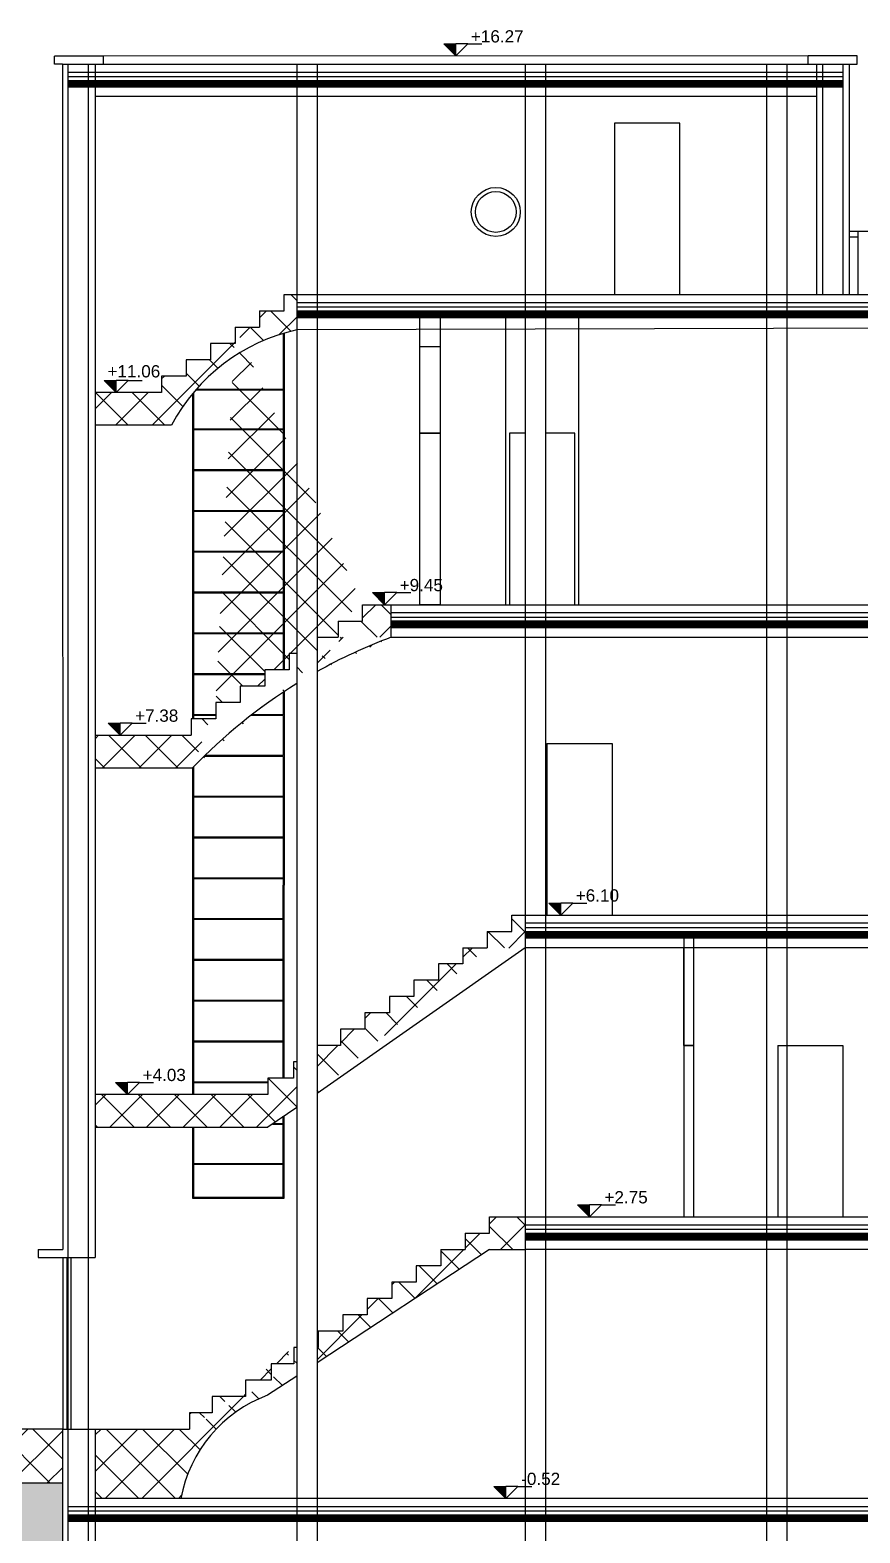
# Model space of a CAD drawing. Header units: millimetres. Extents: x 2459 to 3981, y 1231 to 4850.
# Drawn here: x 3845.92 to 3856.09, y 1240.44 to 1258.85 of the extents above; entities that cross this region are included whole.
import ezdxf

# ---------------------------------------------------------------- set-up
doc = ezdxf.new("R2010")
doc.units = ezdxf.units.MM
doc.styles.get("Standard").update_dxf_attribs({"font": 'arial.ttf'})

msp = doc.modelspace()

# ---------------------------------------------------------------- hatches: boundary and pattern name
at = {"ltscale": 0.01}
h = msp.add_hatch(color=256, dxfattribs=at)
h.dxf.hatch_style = 1
h.paths.add_polyline_path([(3851.13457, 1258.684744), (3850.987088, 1258.684744), (3851.13457, 1258.537262)])
at = {"linetype": 'Continuous', "lineweight": -3, "ltscale": 0.01, "transparency": 33554559}
h = msp.add_hatch(dxfattribs=at)
h.set_pattern_fill('ANSI37', color=256, scale=0.1)
h.set_pattern_definition([(45, (117.0923, 2e-13), (-0.224506403, 0.224506403), []), (135, (117.0923, 2e-13), (-0.224506403, -0.224506403), [])])
h.paths.add_polyline_path([(3846.31663, 1241.715314), (3845.467188, 1241.715314), (3845.467188, 1241.375233), (3845.167188, 1241.375233), (3845.167188, 1241.205233), (3844.867188, 1241.205233), (3844.867188, 1241.035233), (3844.567188, 1241.035233), (3844.567188, 1240.865233), (3842.812446, 1240.865233), (3842.812446, 1240.465233), (3844.813525, 1240.465233), (3845.225339, 1240.877047), (3845.795342, 1241.054813), (3846.31663, 1241.054813)])
edge = h.paths.add_edge_path()
edge.add_arc((3849.404111, 1240.56507), 1.666577, 110.2293695, 169.6239718)
edge.add_line((3846.715837, 1240.865233), (3847.764787, 1240.865233))
edge.add_line((3846.715837, 1241.715373), (3846.715837, 1240.865233))
edge.add_line((3846.715837, 1241.715373), (3847.871898, 1241.715543))
edge.add_line((3848.872071, 1242.315543), (3848.558622, 1242.315543))
edge.add_line((3848.558622, 1242.315543), (3848.558622, 1242.115543))
edge.add_line((3848.558622, 1242.115543), (3848.149364, 1242.115543))
edge.add_line((3848.149364, 1242.115543), (3848.149364, 1241.915543))
edge.add_line((3848.149364, 1241.915543), (3847.871898, 1241.915543))
edge.add_line((3847.871898, 1241.915543), (3847.871898, 1241.715543))
edge.add_line((3849.18383, 1242.362559), (3848.827843, 1242.128845))
edge.add_line((3849.14883, 1242.715543), (3849.14883, 1242.515543))
edge.add_line((3849.14883, 1242.515543), (3848.872071, 1242.515543))
edge.add_line((3848.872071, 1242.515543), (3848.872071, 1242.315543))
edge.add_line((3849.18383, 1242.362559), (3849.18383, 1242.715543))
edge.add_line((3849.18383, 1242.715543), (3849.14883, 1242.715543))
h.paths.add_polyline_path([(3851.54883, 1244.314923), (3851.98383, 1244.314923), (3851.98383, 1243.915233), (3851.54883, 1243.915233), (3849.43383, 1242.526689), (3849.43383, 1242.715543), (3849.44883, 1242.715543), (3849.44883, 1242.915543), (3849.74883, 1242.915543), (3849.74883, 1243.115543), (3850.04883, 1243.115543), (3850.04883, 1243.315543), (3850.34883, 1243.315543), (3850.34883, 1243.515543), (3850.64883, 1243.515543), (3850.64883, 1243.715543), (3850.94883, 1243.715543), (3850.94883, 1243.915233), (3851.24883, 1243.915233), (3851.24883, 1244.114923), (3851.54883, 1244.114923)])
edge = h.paths.add_edge_path(flags=17)
edge.add_line((3850.94883, 1243.915233), (3851.24883, 1243.915233))
h.paths.add_polyline_path([(3851.219916, 1247.613062), (3851.519916, 1247.613062)], flags=17)
h.paths.add_polyline_path([(3849.18383, 1245.656442), (3849.18383, 1246.213372), (3849.143157, 1246.213372), (3849.143157, 1246.013372), (3848.829708, 1246.013372), (3848.829708, 1245.813372), (3846.715837, 1245.813372), (3846.71663, 1245.413372), (3848.829708, 1245.413372)])
edge = h.paths.add_edge_path()
edge.add_line((3851.973717, 1247.605673), (3849.43383, 1245.828042))
edge.add_line((3851.98383, 1247.612751), (3851.98383, 1248.012751))
edge.add_line((3851.98383, 1248.012751), (3851.819916, 1248.012751))
edge.add_line((3851.819916, 1247.812751), (3851.819916, 1248.012751))
edge.add_line((3851.519916, 1247.812751), (3851.819916, 1247.812751))
edge.add_line((3851.519916, 1247.812751), (3851.519916, 1247.613062))
edge.add_line((3849.43383, 1245.828042), (3849.43383, 1246.413372))
edge.add_line((3849.719916, 1246.413372), (3849.43383, 1246.413372))
edge.add_line((3849.719916, 1246.613372), (3849.719916, 1246.413372))
edge.add_line((3850.019916, 1246.613372), (3849.719916, 1246.613372))
edge.add_line((3850.019916, 1246.813372), (3850.019916, 1246.613372))
edge.add_line((3850.319916, 1246.813372), (3850.019916, 1246.813372))
edge.add_line((3850.319916, 1247.013372), (3850.319916, 1246.813372))
edge.add_line((3850.619916, 1247.013372), (3850.319916, 1247.013372))
edge.add_line((3850.619916, 1247.213372), (3850.619916, 1247.013372))
edge.add_line((3850.919916, 1247.213372), (3850.619916, 1247.213372))
edge.add_line((3850.919916, 1247.413372), (3850.919916, 1247.213372))
edge.add_line((3851.219916, 1247.413372), (3850.919916, 1247.413372))
edge.add_line((3851.219916, 1247.613062), (3851.219916, 1247.413372))
edge.add_line((3851.519916, 1247.613062), (3851.219916, 1247.613062))
edge = h.paths.add_edge_path()
edge.add_line((3849.18383, 1255.614923), (3849.02883, 1255.614923))
edge.add_line((3849.02883, 1255.614923), (3849.02883, 1255.414923))
edge.add_line((3849.02883, 1255.414923), (3848.72883, 1255.414923))
edge.add_line((3848.72883, 1255.414923), (3848.72883, 1255.215233))
edge.add_line((3848.72883, 1255.215233), (3848.42883, 1255.215233))
edge.add_line((3848.42883, 1255.215233), (3848.42883, 1255.015543))
edge.add_line((3848.42883, 1255.015543), (3848.12883, 1255.015543))
edge.add_line((3848.12883, 1255.015543), (3848.12883, 1254.815543))
edge.add_line((3848.12883, 1254.815543), (3847.82883, 1254.815543))
edge.add_line((3847.82883, 1254.815543), (3847.82883, 1254.615543))
edge.add_line((3847.82883, 1254.615543), (3847.52883, 1254.615543))
edge.add_line((3847.52883, 1254.615543), (3847.52883, 1254.415543))
edge.add_line((3847.52883, 1254.415543), (3846.71663, 1254.415543))
edge.add_line((3846.71663, 1254.415543), (3846.715837, 1254.015543))
edge.add_line((3846.715837, 1254.015543), (3847.650361, 1254.015543))
edge.add_arc((3849.675094, 1252.943387), 2.291083, 102.3817599, 152.0974627, ccw=False)
edge.add_line((3849.18383, 1255.181181), (3849.18383, 1255.614923))
h.paths.add_polyline_path([(3848.42883, 1255.215233), (3848.72883, 1255.215233)], flags=17)
edge = h.paths.add_edge_path()
edge.add_line((3846.71663, 1249.815543), (3846.71663, 1250.215543))
edge.add_line((3846.71663, 1250.215543), (3847.891539, 1250.215543))
edge.add_line((3846.71663, 1249.815543), (3847.90883, 1249.815543))
edge.add_line((3848.191539, 1250.615543), (3848.191539, 1250.415543))
edge.add_line((3848.191539, 1250.415543), (3847.891539, 1250.415543))
edge.add_line((3847.891539, 1250.415543), (3847.891539, 1250.215543))
edge.add_line((3848.491539, 1250.615543), (3848.191539, 1250.615543))
edge.add_line((3848.491539, 1250.815543), (3848.491539, 1250.615543))
edge.add_line((3848.791539, 1250.815543), (3848.491539, 1250.815543))
edge.add_line((3848.791539, 1251.015543), (3848.791539, 1250.815543))
edge.add_line((3849.091539, 1251.015543), (3848.791539, 1251.015543))
edge.add_line((3849.091539, 1251.215543), (3849.091539, 1251.015543))
edge.add_line((3849.18383, 1251.215543), (3849.091539, 1251.215543))
edge.add_line((3849.18383, 1250.848155), (3849.18383, 1251.215543))
edge.add_arc((3852.61564, 1245.307339), 6.517512, 121.7727887, 136.2346691)
edge.add_line((3849.991539, 1251.614923), (3849.991539, 1251.814923))
edge.add_line((3849.691539, 1251.614923), (3849.991539, 1251.614923))
edge.add_line((3849.691539, 1251.614923), (3849.691539, 1251.415233))
edge.add_line((3849.43383, 1251.415233), (3849.691539, 1251.415233))
edge.add_line((3849.43383, 1251.415233), (3849.691539, 1251.415233))
edge.add_line((3849.43383, 1250.995401), (3849.43383, 1251.415233))
edge.add_arc((3852.61564, 1245.307339), 6.517512, 110.4214895, 119.221941)
edge.add_line((3850.341526, 1251.415233), (3850.341526, 1251.814923))
edge.add_line((3850.341526, 1251.814923), (3849.991539, 1251.814923))
edge.add_line((3848.42883, 1255.215233), (3848.72883, 1255.215233))
edge.add_line((3848.42883, 1255.215233), (3848.72883, 1255.215233))
at = {"ltscale": 0.01}
h = msp.add_hatch(color=256, dxfattribs=at)
h.dxf.hatch_style = 1
h.paths.add_polyline_path([(3846.97273, 1254.563025), (3846.825248, 1254.563025), (3846.97273, 1254.415543)])
h = msp.add_hatch(color=256, dxfattribs=at)
h.dxf.hatch_style = 1
h.paths.add_polyline_path([(3850.262076, 1251.962405), (3850.114594, 1251.962405), (3850.262076, 1251.814923)])
h = msp.add_hatch(color=256, dxfattribs=at)
h.dxf.hatch_style = 1
h.paths.add_polyline_path([(3847.019047, 1250.363025), (3846.871565, 1250.363025), (3847.019047, 1250.215543)])
h = msp.add_hatch(color=256, dxfattribs=at)
h.dxf.hatch_style = 1
h.paths.add_polyline_path([(3852.419916, 1248.160234), (3852.272434, 1248.160234), (3852.419916, 1248.012751)])
h = msp.add_hatch(color=256, dxfattribs=at)
h.dxf.hatch_style = 1
h.paths.add_polyline_path([(3847.111456, 1245.960854), (3846.963974, 1245.960854), (3847.111456, 1245.813372)])
h = msp.add_hatch(color=256, dxfattribs=at)
h.dxf.hatch_style = 1
h.paths.add_polyline_path([(3852.771611, 1244.462405), (3852.624128, 1244.462405), (3852.771611, 1244.314923)])
at = {"true_color": 0x939598, "transparency": 33554559}
h = msp.add_hatch(dxfattribs=at)
h.set_pattern_fill('GRAVEL', color=252, scale=0.05)
h.set_pattern_definition([(228.0127875, (121.27238, 1.27), (-10.1600000008, -11.4299999993), [0.1708607, -16.9152418]), (184.969741, (121.15808, 1.143), (15.239999994, 1.27000007235), [0.29320236, -29.02702445]), (132.510447, (120.86598, 1.1176), (12.7000000054, -13.9699999951), [0.20674076, -20.4673614]), (267.273689, (120.37068, 0.8001), (1.2700000027, 25.3999999999), [0.26700226, -26.4332187]), (292.8336542, (120.35798, 0.5334), (-6.3500000005, 15.2399999998), [0.26181685, -25.91990387]), (357.273689, (120.45958, 0.2921), (-25.3999999999, 1.2700000027), [0.26700226, -26.4332187]), (37.6942405, (120.72628, 0.2794), (-16.50999999927, -12.70000000095), [0.35309683, -34.95655766]), (72.2553284, (121.00568, 0.4953), (8.8900000024, 27.93999999924), [0.33335976, -33.0026283]), (121.4295656, (121.10728, 0.8128), (-10.1600000014, 16.5099999991), [0.2679065, -26.52277285]), (175.2363583, (120.96758, 1.0414), (13.9699999998, -1.2700000022), [0.30585664, -14.98696847]), (222.3974378, (120.66278, 1.0668), (-15.2399999995, -13.97000000053), [0.39553896, -39.15838626]), (138.814075, (121.62798, 0.7874), (-8.8899999995, 7.6200000006), [0.13500227, -13.3652829]), (171.4692344, (121.52638, 0.8763), (16.5100000004, -2.5399999971), [0.256841, -25.4273195]), (225, (121.2724, 0.9144), (-2e-16, -1.27), [0.17960467, -1.61644655]), (203.1985905, (121.18348, 1.0668), (6.35, 2.5399999996), [0.09672066, -9.5753112]), (291.8014095, (121.09458, 1.0287), (-1.27, 3.81), [0.1367828, -6.7023765]), (30.9637565, (121.14538, 0.9017), (3.81, 2.54), [0.22215983, -7.18314908]), (161.565051, (121.3359, 1.016), (2.54, -1.27), [0.16064357, -3.85544906]), (16.3895403, (120.35798, 1.0287), (12.7, 3.81), [0.225044, -22.27941334]), (70.346176, (120.57388, 1.0922), (-5.0800000005, -13.9699999998), [0.18879947, -18.69110784]), (293.1985905, (121.33588, 1.27), (-2.5399999996, 6.35), [0.19344005, -9.4785918]), (343.6104597, (121.41208, 1.0922), (-12.7000000003, 3.8099999991), [0.225044, -22.27941334]), (339.4439548, (120.35798, 0.2413), (-6.35, 2.54), [0.2170176, -10.63386716]), (294.7751406, (120.56118, 0.1651), (-6.3500000076, 13.9699999966), [0.18183606, -18.0017967]), (66.8014095, (121.34858, 5e-13), (2.5399999996, 6.35), [0.19344005, -9.4785918]), (17.3540246, (121.42478, 0.1778), (-16.5099999997, -5.080000001), [0.21289137, -21.076188]), (69.4439548, (120.72628, 5e-13), (-2.54, -6.35), [0.1085088, -10.74237596]), (101.3099325, (121.27238, 5e-13), (-1.27, 5.08), [0.0647573, -6.4109975]), (165.9637565, (121.25968, 0.0635), (3.81, -1.27), [0.26181685, -4.9745273]), (186.009006, (121.00568, 0.127), (12.6999999999, 1.2700000007), [0.2426335, -24.02068243]), (303.690068, (121.14538, 0.7874), (-1.27, 2.54), [0.18316194, -4.3958882]), (353.1572266, (121.24698, 0.635), (21.59000000013, -2.5399999989), [0.3197784, -31.65800453]), (60.945396, (121.56448, 0.5969), (-5.08, -8.89), [0.1307541, -12.94469616]), (90, (121.628, 0.7112), (-1.27, 1.27), [0.0762, -1.1938]), (120.2564372, (120.98028, 0.1651), (5.0799999994, -8.8900000004), [0.1764335, -17.4669704]), (48.0127875, (120.89138, 0.3175), (10.1600000008, 11.4299999993), [0.34172144, -16.7443811]), (0, (121.12, 0.5715), (1.27, 1.27), [0.3302, -0.9398]), (325.3048465, (121.45018, 0.5715), (12.7000000048, -8.8899999931), [0.2008048, -19.87965836]), (254.054604, (121.61528, 0.4572), (-1.27, -5.08), [0.18491454, -9.060825]), (207.6459754, (121.56448, 0.2794), (-24.1300000009, -12.6999999983), [0.30107255, -29.8062322]), (175.4260787, (121.29778, 0.1397), (-16.51, 1.27), [0.31851473, -31.53292323])])
h.paths.add_polyline_path([(3846.31663, 1241.054813), (3845.795342, 1241.054813), (3845.225339, 1240.877047), (3844.813525, 1240.465233), (3845.051899, 1240.226858), (3845.461963, 1240.139866), (3845.759202, 1239.842627), (3846.31663, 1239.61719)])
h.paths.add_polyline_path([(3862.598897, 1241.365233), (3861.24883, 1241.365233), (3861.24883, 1239.61719), (3861.806258, 1239.842627), (3862.148154, 1240.420252), (3862.477025, 1240.749123)])
h.paths.add_polyline_path([(3833.604882, 1241.365233), (3832.254815, 1241.365233), (3832.254815, 1240.865233), (3832.254815, 1240.465233), (3832.254815, 1239.61719), (3832.812244, 1239.842627), (3833.154139, 1240.420252), (3833.48301, 1240.749123)])
h.paths.add_polyline_path([(3815.954815, 1241.365233), (3814.604749, 1241.365233), (3814.72662, 1240.749123), (3815.055491, 1240.420252), (3815.397387, 1239.842627), (3815.954815, 1239.61719), (3815.954815, 1240.865233)])
h.paths.add_polyline_path([(3796.852018, 1241.365233), (3795.501951, 1241.365233), (3795.501951, 1241.035233), (3795.501951, 1240.865233), (3795.501951, 1239.61719), (3796.05938, 1239.842627), (3796.401275, 1240.420252), (3796.730146, 1240.749123)])
h.paths.add_polyline_path([(3780.569752, 1241.054813), (3780.048463, 1241.054813), (3779.47846, 1240.877047), (3779.066646, 1240.465233), (3779.305021, 1240.226858), (3779.715084, 1240.139866), (3780.012323, 1239.842627), (3780.569752, 1239.61719), (3780.569752, 1240.465233)])
h.paths.add_polyline_path([(3767.736132, 1240.749123), (3767.858003, 1241.365233), (3766.507936, 1241.365233), (3766.507936, 1240.865233), (3766.507936, 1239.61719), (3767.065365, 1239.842627), (3767.40726, 1240.420252)])
h.paths.add_polyline_path([(3750.207936, 1241.365233), (3748.85787, 1241.365233), (3748.979741, 1240.749123), (3749.308613, 1240.420252), (3749.650508, 1239.842627), (3750.207936, 1239.61719), (3750.207936, 1240.865233)])
at = {"ltscale": 0.01}
h = msp.add_hatch(color=256, dxfattribs=at)
h.dxf.hatch_style = 1
h.paths.add_polyline_path([(3851.746618, 1241.012715), (3851.599136, 1241.012715), (3851.746618, 1240.865233)])
h = msp.add_hatch(color=256, dxfattribs=at)
h.dxf.hatch_style = 1
h.paths.add_polyline_path([(3851.746618, 1241.012715), (3851.599136, 1241.012715), (3851.746618, 1240.865233)])

# ---------------------------------------------------------------- linework, layer by layer
for p, q in [((3850.987088, 1258.684744), (3851.13457, 1258.684744)), ((3851.13457, 1258.537262), (3851.13457, 1258.684744)), ((3851.13457, 1258.537262), (3851.282053, 1258.684744)), ((3851.282053, 1258.684744), (3851.13457, 1258.684744)), ((3851.282053, 1258.684744), (3851.453364, 1258.684744)), ((3846.815837, 1258.536808), (3846.215837, 1258.536808)), ((3846.215837, 1258.437715), (3846.215837, 1258.536808)), ((3846.774315, 1258.536808), (3846.774315, 1258.537715)), ((3855.453304, 1258.537715), (3846.815837, 1258.536808)), ((3846.815837, 1258.437715), (3846.815837, 1258.536808)), ((3856.053304, 1258.537715), (3855.453304, 1258.537715)), ((3855.453304, 1258.438622), (3855.453304, 1258.537715)), ((3855.954098, 1258.538622), (3855.954098, 1258.537715)), ((3856.053304, 1258.437715), (3856.053304, 1258.537715)), ((3846.315837, 1258.437715), (3846.215837, 1258.437715)), ((3846.315837, 1258.437715), (3846.31663, 1243.915233)), ((3846.378814, 1258.286784), (3855.878304, 1258.286784)), ((3846.378814, 1258.238026), (3855.878304, 1258.238026)), ((3853.878829, 1257.714923), (3853.078829, 1257.714923, -0.060932)), ((3853.078829, 1257.714923, -0.060932), (3853.078829, 1255.614923)), ((3853.878829, 1255.614923), (3853.878829, 1257.714923)), ((3849.02883, 1255.614923), (3855.628304, 1255.614923)), ((3849.02883, 1255.414923, -0.227476), (3849.02883, 1255.614923, 0.772524)), ((3848.72883, 1255.414923, -0.227476), (3849.02883, 1255.414923, -0.227476)), ((3848.72883, 1255.414923, -0.227476), (3848.72883, 1255.215233, -0.227476)), ((3849.18383, 1255.463991), (3861.17383, 1255.463991)), ((3849.18383, 1255.415233), (3861.17383, 1255.415233)), ((3848.42883, 1255.215233, -0.227476), (3848.42883, 1255.015543, -0.227476)), ((3851.741513, 1255.335207, 0.887436), (3851.741513, 1251.814923, 0.99435)), ((3852.63883, 1255.335207, 0.897161), (3852.63883, 1251.814923, 1)), ((3848.42883, 1255.015543, -0.227476), (3848.12883, 1255.015543, -0.227476)), ((3848.12883, 1255.015543, -0.227476), (3848.12883, 1254.815543, -0.227476)), ((3849.01883, 1255.133046, 0.317121), (3849.01883, 1251.015543, 0.91714)), ((3849.02883, 1255.133046, 0.317121), (3849.02883, 1251.015543, 0.91714)), ((3848.12883, 1254.815543, -0.227476), (3847.82883, 1254.815543, -0.227476)), ((3847.82883, 1254.815543, -0.227476), (3847.82883, 1254.615543, -0.227476)), ((3847.82883, 1254.615543, -0.227476), (3847.52883, 1254.615543, -0.227476)), ((3847.52883, 1254.615543, -0.227476), (3847.52883, 1254.415543, -0.227476)), ((3846.825248, 1254.563025, -0.113738), (3846.97273, 1254.563025, -0.113738)), ((3846.97273, 1254.415543, -0.113738), (3846.97273, 1254.563025, -0.113738)), ((3846.97273, 1254.415543, -0.113738), (3847.120212, 1254.563025, -0.113738)), ((3847.120212, 1254.563025, -0.113738), (3846.97273, 1254.563025, -0.113738)), ((3847.120212, 1254.563025, -0.113738), (3847.291523, 1254.563025, -0.113738)), ((3847.945928, 1254.4464, 0.320387), (3849.02883, 1254.4464, 0.415724)), ((3847.954672, 1254.4564, 0.321157), (3849.02883, 1254.4564, 0.415724)), ((3849.02883, 1254.4564, 0.415724), (3849.02883, 1253.9564, 0.415724)), ((3847.52883, 1254.415543, -0.227476), (3846.71663, 1254.415543)), ((3847.90883, 1254.402625, 0.325414), (3847.90883, 1250.415543, 0.94025)), ((3847.91883, 1254.414645, 0.32356), (3847.91883, 1250.415543, 0.94025)), ((3849.02883, 1253.9664, 0.415724), (3847.90883, 1253.9664, 0.394225)), ((3849.02883, 1253.9564, 0.415724), (3847.90883, 1253.9564, 0.394225)), ((3850.691513, 1253.914923, 0.987433), (3850.941513, 1253.914923, 0.921404)), ((3851.98383, 1253.914923, 0.953716), (3851.791513, 1253.914923, 0.939068)), ((3851.791513, 1253.914923, 0.939068), (3851.791513, 1251.814923, 1)), ((3852.591513, 1253.914923, 1), (3852.23383, 1253.914923, 0.972757)), ((3852.591513, 1251.814923, 1), (3852.591513, 1253.914923, 1)), ((3849.02883, 1253.4664, 0.415724), (3847.90883, 1253.4664, 0.394225)), ((3849.02883, 1253.4564, 0.415724), (3847.90883, 1253.4564, 0.394225)), ((3849.02883, 1252.9664, 0.415724), (3847.90883, 1252.9664, 0.394225)), ((3849.02883, 1252.9564, 0.415724), (3847.90883, 1252.9564, 0.394225)), ((3849.02883, 1252.4664, 0.415724), (3847.90883, 1252.4664, 0.394225)), ((3849.02883, 1252.4564, 0.415724), (3847.90883, 1252.4564, 0.394225)), ((3849.02883, 1251.9664, 0.415724), (3847.90883, 1251.9664, 0.394225)), ((3849.02883, 1251.9564, 0.415724), (3847.90883, 1251.9564, 0.394225)), ((3850.114594, 1251.962405, 0.987433), (3850.262076, 1251.962405, 0.987433)), ((3850.262076, 1251.814923, 0.987433), (3850.262076, 1251.962405, 0.987433)), ((3850.262076, 1251.814923, 0.987433), (3850.409559, 1251.962405, 0.987433)), ((3850.409559, 1251.962405, 0.987433), (3850.262076, 1251.962405, 0.987433)), ((3850.409559, 1251.962405, 0.987433), (3850.58087, 1251.962405, 0.987433)), ((3849.991539, 1251.814923, 1), (3860.84883, 1251.814923)), ((3849.991539, 1251.614923, -0.012567), (3849.991539, 1251.814923, 0.987433)), ((3850.341526, 1251.663991), (3861.17383, 1251.663991)), ((3849.691539, 1251.614923, -0.012567), (3849.991539, 1251.614923, -0.012567)), ((3849.691539, 1251.614923, -0.012567), (3849.691539, 1251.415233, -0.012567)), ((3850.341526, 1251.615233), (3861.17383, 1251.615233)), ((3849.02883, 1251.4664, 0.415724), (3847.90883, 1251.4664, 0.394225)), ((3849.02883, 1251.4564, 0.415724), (3847.90883, 1251.4564, 0.394225)), ((3849.43383, 1251.415233, 1), (3849.691539, 1251.415233, 1)), ((3849.18383, 1251.215543, -0.012567), (3849.091539, 1251.215543, -0.012567)), ((3849.091539, 1251.215543, -0.012567), (3849.091539, 1251.015543, -0.012567)), ((3848.791539, 1250.9664, 0.411169), (3847.90883, 1250.9664, 0.394225)), ((3848.791539, 1250.9564, 0.411169), (3847.90883, 1250.9564, 0.394225)), ((3849.091539, 1251.015543, -0.012567), (3848.791539, 1251.015543, -0.012567)), ((3848.791539, 1251.015543, -0.012567), (3848.791539, 1250.815543, -0.012567)), ((3848.791539, 1250.815543, -0.012567), (3848.491539, 1250.815543, -0.012567)), ((3848.491539, 1250.815543, -0.012567), (3848.491539, 1250.615543, -0.012567)), ((3849.01883, 1250.742495, 0.925725), (3849.01883, 1250.4664, 0.934406)), ((3849.02883, 1250.749099, 0.925517), (3849.02883, 1248.380233, 1)), ((3848.491539, 1250.615543, -0.012567), (3848.191539, 1250.615543, -0.012567)), ((3848.191539, 1250.615543, -0.012567), (3848.191539, 1250.415543, -0.012567)), ((3848.191539, 1250.415543, -0.012567), (3847.891539, 1250.415543, -0.012567)), ((3847.891539, 1250.415543, -0.012567), (3847.891539, 1250.215543, -0.012567)), ((3848.191539, 1250.4664, 0.399651), (3847.90883, 1250.4664, 0.394225)), ((3848.191539, 1250.4564, 0.399651), (3847.90883, 1250.4564, 0.394225)), ((3849.01883, 1250.4564, 0.415532), (3848.620001, 1250.4564, 0.407876)), ((3849.01883, 1250.4664, 0.415532), (3848.632921, 1250.4664, 0.408124)), ((3849.01883, 1250.4564, 0.93472), (3849.01883, 1249.9664, 0.950127)), ((3846.871565, 1250.363025, -0.006284), (3847.019047, 1250.363025, -0.006284)), ((3847.019047, 1250.215543, -0.006284), (3847.019047, 1250.363025, -0.006284)), ((3847.019047, 1250.215543, -0.006284), (3847.16653, 1250.363025, -0.006284)), ((3847.16653, 1250.363025, -0.006284), (3847.019047, 1250.363025, -0.006284)), ((3847.16653, 1250.363025, -0.006284), (3847.337841, 1250.363025, -0.006284)), ((3852.24883, 1250.112751, 0.950698), (3852.24883, 1248.012751, 1)), ((3852.24883, 1250.112751, 0.970924), (3853.04883, 1250.112751, 0.950698)), ((3853.04883, 1250.112751, 0.940723), (3853.04883, 1248.012751, 1)), ((3853.04883, 1250.112751, 0.950698), (3853.04883, 1248.012751, 1)), ((3847.90883, 1249.815543, 0.959115), (3847.90883, 1248.515233, 1)), ((3847.91883, 1249.82596, 0.897788), (3847.91883, 1249.4664, 0.925827)), ((3849.01883, 1249.9564, 0.415532), (3848.047906, 1249.9564, 0.396894)), ((3849.01883, 1249.9664, 0.42069), (3848.058107, 1249.9664, 0.897788)), ((3849.01883, 1249.9564, 0.950442), (3849.01883, 1248.380233, 1)), ((3849.02883, 1249.4664, 0.415724), (3847.91883, 1249.4664, 0.394416)), ((3847.91883, 1249.4564, 0.926607), (3847.91883, 1248.515233, 1)), ((3849.02883, 1249.4564, 0.415724), (3847.91883, 1249.4564, 0.394416)), ((3849.02883, 1248.9664, 0.415724), (3847.90883, 1248.9664, 0.394225)), ((3849.02883, 1248.9564, 0.415724), (3847.90883, 1248.9564, 0.394225)), ((3847.90883, 1248.515233, 1), (3847.90883, 1245.813372, 1)), ((3849.02883, 1248.4664, 0.415724), (3847.90883, 1248.4664, 0.394225)), ((3849.02883, 1248.4564, 0.415724), (3847.90883, 1248.4564, 0.394225)), ((3847.91883, 1248.515233, 1), (3847.91883, 1245.813372, 1)), ((3849.01883, 1246.013372, 1), (3849.01883, 1248.380233, 1)), ((3849.02883, 1246.013372, 1), (3849.02883, 1248.380233, 1)), ((3852.419916, 1248.012751, 1), (3852.272434, 1248.160234, 1)), ((3852.272434, 1248.160234, 1), (3852.419916, 1248.160234, 1)), ((3852.419916, 1248.012751, 1), (3852.419916, 1248.160234, 1)), ((3852.419916, 1248.012751, 1), (3852.567399, 1248.160234, 1)), ((3852.567399, 1248.160234, 1), (3852.419916, 1248.160234, 1)), ((3852.567399, 1248.160234, 1), (3852.73871, 1248.160234, 1)), ((3851.819916, 1248.012751, 1), (3860.84883, 1248.012751, -0.402542)), ((3851.819916, 1247.812751), (3851.819916, 1248.012751, 1)), ((3849.02883, 1247.9664, 0.415724), (3847.90883, 1247.9664, 0.394225)), ((3849.02883, 1247.9564, 0.415724), (3847.90883, 1247.9564, 0.394225)), ((3851.519916, 1247.812751), (3851.819916, 1247.812751)), ((3851.519916, 1247.812751), (3851.519916, 1247.613062)), ((3851.98383, 1247.86182), (3861.17383, 1247.86182)), ((3851.98383, 1247.813062), (3861.17383, 1247.813062)), ((3851.98383, 1247.612751, 1), (3849.43383, 1245.828042, 0.188513)), ((3851.219916, 1247.613062, 1), (3851.519916, 1247.613062, 1)), ((3851.219916, 1247.613062), (3851.219916, 1247.413372)), ((3853.92883, 1247.732883, 0.911964), (3853.92883, 1244.314923, 1)), ((3849.02883, 1247.4664, 0.415724), (3847.90883, 1247.4664, 0.394225)), ((3849.02883, 1247.4564, 0.415724), (3847.90883, 1247.4564, 0.394225)), ((3851.219916, 1247.413372), (3850.919916, 1247.413372)), ((3850.919916, 1247.413372), (3850.919916, 1247.213372)), ((3850.919916, 1247.213372), (3850.619916, 1247.213372)), ((3850.619916, 1247.213372), (3850.619916, 1247.013372)), ((3849.02883, 1246.9664, 0.415724), (3847.90883, 1246.9664, 0.394225)), ((3849.02883, 1246.9564, 0.415724), (3847.90883, 1246.9564, 0.394225)), ((3850.619916, 1247.013372), (3850.319916, 1247.013372)), ((3850.319916, 1247.013372), (3850.319916, 1246.813372)), ((3850.319916, 1246.813372), (3850.019916, 1246.813372)), ((3850.019916, 1246.813372), (3850.019916, 1246.613372)), ((3850.019916, 1246.613372), (3849.719916, 1246.613372)), ((3849.719916, 1246.613372), (3849.719916, 1246.413372)), ((3849.02883, 1246.4664, 0.415724), (3847.90883, 1246.4664, 0.394225)), ((3849.02883, 1246.4564, 0.415724), (3847.90883, 1246.4564, 0.394225)), ((3849.719916, 1246.413372), (3849.43383, 1246.413372)), ((3853.92883, 1246.414923, 1), (3854.04883, 1246.414923, 0.996966)), ((3854.04883, 1246.414923, 0.996966), (3854.04883, 1244.314923, 1)), ((3855.07883, 1246.414923, 0.950698), (3855.07883, 1244.314923, 1)), ((3855.07883, 1246.414923, 0.970924), (3855.87883, 1246.414923, 0.950698)), ((3855.87883, 1246.414923, 0.950698), (3855.87883, 1244.314923, 1)), ((3849.18383, 1246.213372), (3849.143157, 1246.213372)), ((3849.143157, 1246.213372), (3849.143157, 1246.013372)), ((3847.111456, 1245.813372), (3846.963974, 1245.960854)), ((3846.963974, 1245.960854), (3847.111456, 1245.960854)), ((3847.111456, 1245.813372), (3847.111456, 1245.960854)), ((3847.111456, 1245.813372), (3847.258938, 1245.960854)), ((3847.258938, 1245.960854), (3847.111456, 1245.960854)), ((3847.258938, 1245.960854), (3847.430249, 1245.960854)), ((3848.829708, 1245.9664, 0.411902), (3847.90883, 1245.9664, 0.394225)), ((3848.829708, 1245.9564, 0.411902), (3847.90883, 1245.9564, 0.394225)), ((3849.143157, 1246.013372), (3848.829708, 1246.013372)), ((3848.829708, 1246.013372), (3848.829708, 1245.813372)), ((3848.829708, 1245.813372), (3846.715837, 1245.813372)), ((3849.18383, 1245.656442, 0.110502), (3848.829708, 1245.413372)), ((3847.90883, 1245.413372, 1), (3847.90883, 1244.545508, 1)), ((3847.91883, 1245.413372, 1), (3847.91883, 1244.545508, 1)), ((3849.02883, 1245.4564, 0.415724), (3848.892396, 1245.4564, 0.413105)), ((3849.02883, 1245.4464, 0.415724), (3848.892396, 1245.4464, 0.413105)), ((3849.01883, 1244.545508, 1), (3849.01883, 1245.550049, 1)), ((3849.02883, 1244.545508, 1), (3849.02883, 1245.550049, 1)), ((3849.02883, 1244.9664, 0.415724), (3847.90883, 1244.9664, 0.394225)), ((3849.02883, 1244.9564, 0.415724), (3847.90883, 1244.9564, 0.394225)), ((3847.90883, 1244.555508, 1), (3849.02883, 1244.555508, 1)), ((3847.90883, 1244.545508, 1), (3849.02883, 1244.545508, 1)), ((3851.54883, 1244.314923, 1), (3860.84883, 1244.314923, 0.597458)), ((3851.54883, 1244.114923), (3851.54883, 1244.314923, 1)), ((3852.771611, 1244.314923, 1), (3852.624128, 1244.462405, 1)), ((3852.624128, 1244.462405, 1), (3852.771611, 1244.462405, 1)), ((3852.771611, 1244.314923, 1), (3852.771611, 1244.462405, 1)), ((3852.771611, 1244.314923, 1), (3852.919093, 1244.462405, 1)), ((3852.919093, 1244.462405, 1), (3852.771611, 1244.462405, 1)), ((3852.919093, 1244.462405, 1), (3853.090404, 1244.462405, 1)), ((3851.24883, 1244.114923), (3851.54883, 1244.114923)), ((3851.24883, 1244.114923), (3851.24883, 1243.915233)), ((3851.98383, 1244.163991), (3861.17383, 1244.163991)), ((3851.98383, 1244.115233), (3861.17383, 1244.115233)), ((3846.01663, 1243.915233), (3846.31663, 1243.915233, 1)), ((3846.31663, 1243.815233), (3846.31663, 1241.715314)), ((3846.36652, 1243.815233), (3846.36652, 1241.715321)), ((3846.41652, 1243.815233), (3846.41652, 1241.715328)), ((3851.54883, 1243.915233, 0.001551), (3849.43383, 1242.526689, 0.631831)), ((3850.94883, 1243.915233, 1), (3851.24883, 1243.915233, 1)), ((3850.94883, 1243.915233), (3850.94883, 1243.715543)), ((3850.94883, 1243.715543), (3850.64883, 1243.715543)), ((3850.64883, 1243.715543), (3850.64883, 1243.515543)), ((3850.64883, 1243.515543), (3850.34883, 1243.515543)), ((3850.34883, 1243.515543), (3850.34883, 1243.315543)), ((3850.34883, 1243.315543), (3850.04883, 1243.315543)), ((3850.04883, 1243.315543), (3850.04883, 1243.115543)), ((3850.04883, 1243.115543), (3849.74883, 1243.115543)), ((3849.74883, 1243.115543), (3849.74883, 1242.915543)), ((3849.74883, 1242.915543), (3849.44883, 1242.915543)), ((3849.44883, 1242.915543), (3849.44883, 1242.715543)), ((3849.18383, 1242.715543), (3849.14883, 1242.715543)), ((3849.14883, 1242.715543), (3849.14883, 1242.515543)), ((3849.44883, 1242.715543), (3849.43383, 1242.715543)), ((3849.14883, 1242.515543), (3848.872071, 1242.515543)), ((3848.872071, 1242.515543), (3848.872071, 1242.315543)), ((3848.872071, 1242.315543), (3848.558622, 1242.315543)), ((3848.558622, 1242.315543), (3848.558622, 1242.115543)), ((3849.18383, 1242.362559, 0.706332), (3848.827843, 1242.128845, 0.812418)), ((3848.558622, 1242.115543), (3848.149364, 1242.115543)), ((3848.149364, 1242.115543), (3848.149364, 1241.915543)), ((3848.149364, 1241.915543), (3847.871898, 1241.915543)), ((3847.871898, 1241.915543), (3847.871898, 1241.715543)), ((3846.715837, 1241.715373), (3847.871898, 1241.715543)), ((3851.746618, 1240.865233), (3851.599136, 1241.012715)), ((3851.599136, 1241.012715), (3851.746618, 1241.012715)), ((3851.746618, 1240.865233), (3851.599136, 1241.012715)), ((3851.599136, 1241.012715), (3851.746618, 1241.012715)), ((3851.746618, 1240.865233), (3851.746618, 1241.012715)), ((3851.746618, 1240.865233), (3851.8941, 1241.012715)), ((3851.8941, 1241.012715), (3851.746618, 1241.012715)), ((3851.746618, 1240.865233), (3851.746618, 1241.012715)), ((3851.746618, 1240.865233), (3851.8941, 1241.012715)), ((3851.8941, 1241.012715), (3851.746618, 1241.012715)), ((3851.8941, 1241.012715), (3852.065411, 1241.012715)), ((3851.8941, 1241.012715), (3852.065411, 1241.012715)), ((3846.378814, 1240.714301), (3861.17383, 1240.714301)), ((3846.378814, 1240.665543), (3861.17383, 1240.665543))]:
    msp.add_line(p, q, dxfattribs=at)
at = {"linetype": 'Continuous', "ltscale": 0.01}
for p, q in [((3850.987088, 1258.684744), (3851.13457, 1258.537262)), ((3846.825248, 1254.563025, -0.113738), (3846.97273, 1254.415543, -0.113738)), ((3850.114594, 1251.962405, 0.987433), (3850.262076, 1251.814923, 0.987433)), ((3846.871565, 1250.363025, -0.006284), (3847.019047, 1250.215543, -0.006284))]:
    msp.add_line(p, q, dxfattribs=at)
at = {"linetype": 'Continuous', "lineweight": -3, "ltscale": 0.01}
for p, q in [((3846.315837, 1258.437715), (3856.053304, 1258.437715)), ((3846.315837, 1258.437715), (3846.715837, 1258.437715)), ((3846.378814, 1258.437715), (3846.378814, 1239.61719)), ((3846.628814, 1258.437715), (3846.628814, 1239.61719)), ((3846.715837, 1258.437715), (3846.715837, 1243.815233)), ((3849.18383, 1258.437715), (3849.18383, 1239.61719)), ((3849.43383, 1258.437715), (3849.43383, 1239.61719)), ((3851.98383, 1258.437715), (3851.98383, 1239.61719)), ((3852.23383, 1258.437715), (3852.23383, 1239.61719)), ((3854.941071, 1258.437715), (3854.941071, 1239.61719)), ((3855.191071, 1258.437715), (3855.191071, 1239.61719)), ((3855.553304, 1258.437715), (3855.553304, 1255.614923)), ((3855.628304, 1258.437715), (3855.628304, 1257.953297)), ((3855.878304, 1258.437715), (3855.878304, 1255.614923)), ((3855.553304, 1258.04062), (3846.715837, 1258.04062)), ((3855.628304, 1257.953297), (3855.628304, 1255.614923)), ((3855.628304, 1255.614923), (3855.878304, 1255.614923)), ((3848.42883, 1255.215233, -0.227476), (3848.72883, 1255.215233, -0.227476)), ((3860.84883, 1255.215233), (3849.18383, 1255.181181)), ((3847.650361, 1254.015543, 0.317121), (3846.715837, 1254.015543, 0.317121)), ((3850.341526, 1251.415233, 0.897788), (3850.341526, 1251.814923, 0.967765)), ((3850.341526, 1251.415233, 0.897788), (3860.84883, 1251.415233)), ((3860.92383, 1247.612751), (3851.98383, 1247.612751)), ((3846.01663, 1243.915233), (3846.01663, 1243.815233)), ((3846.01663, 1243.815233), (3846.715837, 1243.815233)), ((3851.54883, 1243.915233, 0.001551), (3851.98383, 1243.915233, 0.001551)), ((3860.84883, 1243.914923, 0.597458), (3851.98383, 1243.915233, 0.001551)), ((3846.31663, 1241.715314), (3845.467188, 1241.715314)), ((3846.31663, 1241.715314), (3846.628814, 1241.715314)), ((3846.628814, 1241.715314), (3846.71663, 1241.715314)), ((3846.715837, 1241.715373), (3846.715837, 1239.61719)), ((3861.17383, 1240.865233), (3846.715837, 1240.865233))]:
    msp.add_line(p, q, dxfattribs=at)
for p, q in [((3855.878304, 1258.336933), (3846.378814, 1258.336933)), ((3855.953304, 1258.437715), (3855.954098, 1255.614923)), ((3860.674371, 1256.386801), (3855.950674, 1256.386801)), ((3855.950674, 1256.322432), (3856.062206, 1256.322432)), ((3856.062206, 1256.386801), (3856.062206, 1256.322432)), ((3856.062206, 1256.322432), (3856.062206, 1255.614276)), ((3855.878304, 1255.614923), (3860.84883, 1255.614923)), ((3861.17383, 1255.51414), (3849.18383, 1255.51414)), ((3850.691513, 1253.914923), (3850.691513, 1255.335207)), ((3850.691513, 1253.914923), (3850.691513, 1255.335207)), ((3850.941513, 1255.335207), (3850.941513, 1253.914923)), ((3850.941513, 1255.335207), (3850.941513, 1253.914923)), ((3846.31663, 1254.015543), (3846.31663, 1254.415543)), ((3846.715837, 1254.415543), (3846.71663, 1254.415543)), ((3850.941513, 1253.914923), (3850.691513, 1253.914923)), ((3850.691513, 1253.914923), (3850.941513, 1253.914923)), ((3850.691513, 1251.814923), (3850.691513, 1253.914923)), ((3850.941513, 1253.914923), (3850.691513, 1253.914923)), ((3850.941513, 1253.914923), (3850.941513, 1251.814923)), ((3861.17383, 1251.71414), (3850.341526, 1251.71414)), ((3850.941513, 1251.814923), (3850.691513, 1251.814923)), ((3846.71663, 1250.215543), (3847.891539, 1250.215543, -0.012567)), ((3846.71663, 1249.815543), (3847.90883, 1249.815543, 0.897788)), ((3861.17383, 1247.911969), (3851.98383, 1247.911969)), ((3853.92883, 1246.414923, 1), (3853.92883, 1247.612751, 1)), ((3854.04883, 1247.732935, 1), (3854.04883, 1246.414923, 1)), ((3854.04883, 1246.414923, 1), (3853.92883, 1246.414923, 1)), ((3854.04883, 1246.414923, 1), (3853.92883, 1246.414923, 1)), ((3846.71663, 1245.413372), (3848.829708, 1245.413372)), ((3861.17383, 1244.21414), (3851.98383, 1244.21414)), ((3846.31663, 1241.054813), (3846.31663, 1241.715314)), ((3846.31663, 1240.865233), (3846.31663, 1241.715314)), ((3846.715837, 1241.715314), (3846.71663, 1241.715314)), ((3845.795342, 1241.054813), (3846.31663, 1241.054813)), ((3846.31663, 1239.61719), (3846.31663, 1241.054813)), ((3861.17383, 1240.76445), (3846.378814, 1240.76445))]:
    msp.add_line(p, q)
at = {"color": 253, "ltscale": 0.01, "true_color": 0x999999}
for p, q in [((3846.378814, 1258.224452), (3855.878304, 1258.224452)), ((3846.378814, 1258.210879), (3855.878304, 1258.210879)), ((3846.378814, 1258.197305), (3855.878304, 1258.197305)), ((3846.378814, 1258.183731), (3855.878304, 1258.183731)), ((3846.378814, 1258.170157), (3855.878304, 1258.170157)), ((3846.378814, 1258.157715), (3855.878304, 1258.157715)), ((3849.18383, 1255.40166), (3861.17383, 1255.40166)), ((3849.18383, 1255.388086), (3861.17383, 1255.388086)), ((3849.18383, 1255.374512), (3861.17383, 1255.374512)), ((3849.18383, 1255.360938), (3861.17383, 1255.360938)), ((3849.18383, 1255.347364), (3861.17383, 1255.347364)), ((3849.18383, 1255.334923), (3861.17383, 1255.334923)), ((3850.341526, 1251.60166), (3861.17383, 1251.60166)), ((3850.341526, 1251.588086), (3861.17383, 1251.588086)), ((3850.341526, 1251.574512), (3861.17383, 1251.574512)), ((3850.341526, 1251.560938), (3861.17383, 1251.560938)), ((3850.341526, 1251.547364), (3861.17383, 1251.547364)), ((3850.341526, 1251.534923), (3861.17383, 1251.534923)), ((3851.98383, 1247.799488), (3861.17383, 1247.799488)), ((3851.98383, 1247.785915), (3861.17383, 1247.785915)), ((3851.98383, 1247.772341), (3861.17383, 1247.772341)), ((3851.98383, 1247.758767), (3861.17383, 1247.758767)), ((3851.98383, 1247.745193), (3861.17383, 1247.745193)), ((3851.98383, 1247.732751), (3861.17383, 1247.732751)), ((3851.98383, 1244.10166), (3861.17383, 1244.10166)), ((3851.98383, 1244.088086), (3861.17383, 1244.088086)), ((3851.98383, 1244.074512), (3861.17383, 1244.074512)), ((3851.98383, 1244.060938), (3861.17383, 1244.060938)), ((3851.98383, 1244.047364), (3861.17383, 1244.047364)), ((3851.98383, 1244.034923), (3861.17383, 1244.034923)), ((3846.378814, 1240.65197), (3861.17383, 1240.65197)), ((3846.378814, 1240.638396), (3861.17383, 1240.638396)), ((3846.378814, 1240.624822), (3861.17383, 1240.624822)), ((3846.378814, 1240.611248), (3861.17383, 1240.611248)), ((3846.378814, 1240.597675), (3861.17383, 1240.597675)), ((3846.378814, 1240.585233), (3861.17383, 1240.585233))]:
    msp.add_line(p, q, dxfattribs=at)
at = {"linetype": 'Continuous'}
msp.add_line((3850.691513, 1254.978949), (3850.941513, 1254.978949), dxfattribs=at)
at = {"ltscale": 0.01}
for radius in [0.3, 0.25]:
    msp.add_circle((3851.624192, 1256.625995, 0.000521), radius, dxfattribs=at)
for centre, radius, start, end in [((3849.675094, 1252.943387, 0.317121), 2.291083, 102.3817599, 152.0974627), ((3852.61564, 1245.307339, 0.897788), 6.517512, 110.4214895, 119.221941), ((3852.61564, 1245.307339, 0.897788), 6.517512, 121.7727887, 136.2346691), ((3849.404111, 1240.56507, 1.375164), 1.666577, 110.2293695, 169.6239718)]:
    msp.add_arc(centre, radius, start, end, dxfattribs=at)

# ---------------------------------------------------------------- texts
at = {"linetype": 'Continuous', "lineweight": -3}
for s, p in [('+16.27', (3851.318451, 1258.702634, -1)), ('+11.06', (3846.865418, 1254.599586, -0.113738)), ('+9.45', (3850.445957, 1251.980294, -0.012567)), ('+7.38', (3847.202928, 1250.380915, -1.006284)), ('+6.10', (3852.603797, 1248.178123)), ('+4.03', (3847.295336, 1245.978743, -1)), ('+2.75', (3852.955491, 1244.480294)), ('-0.52', (3851.935512, 1241.030604, -1))]:
    msp.add_text(s, height=0.15, dxfattribs=at).set_placement(p)

doc.saveas('drawing.dxf')
